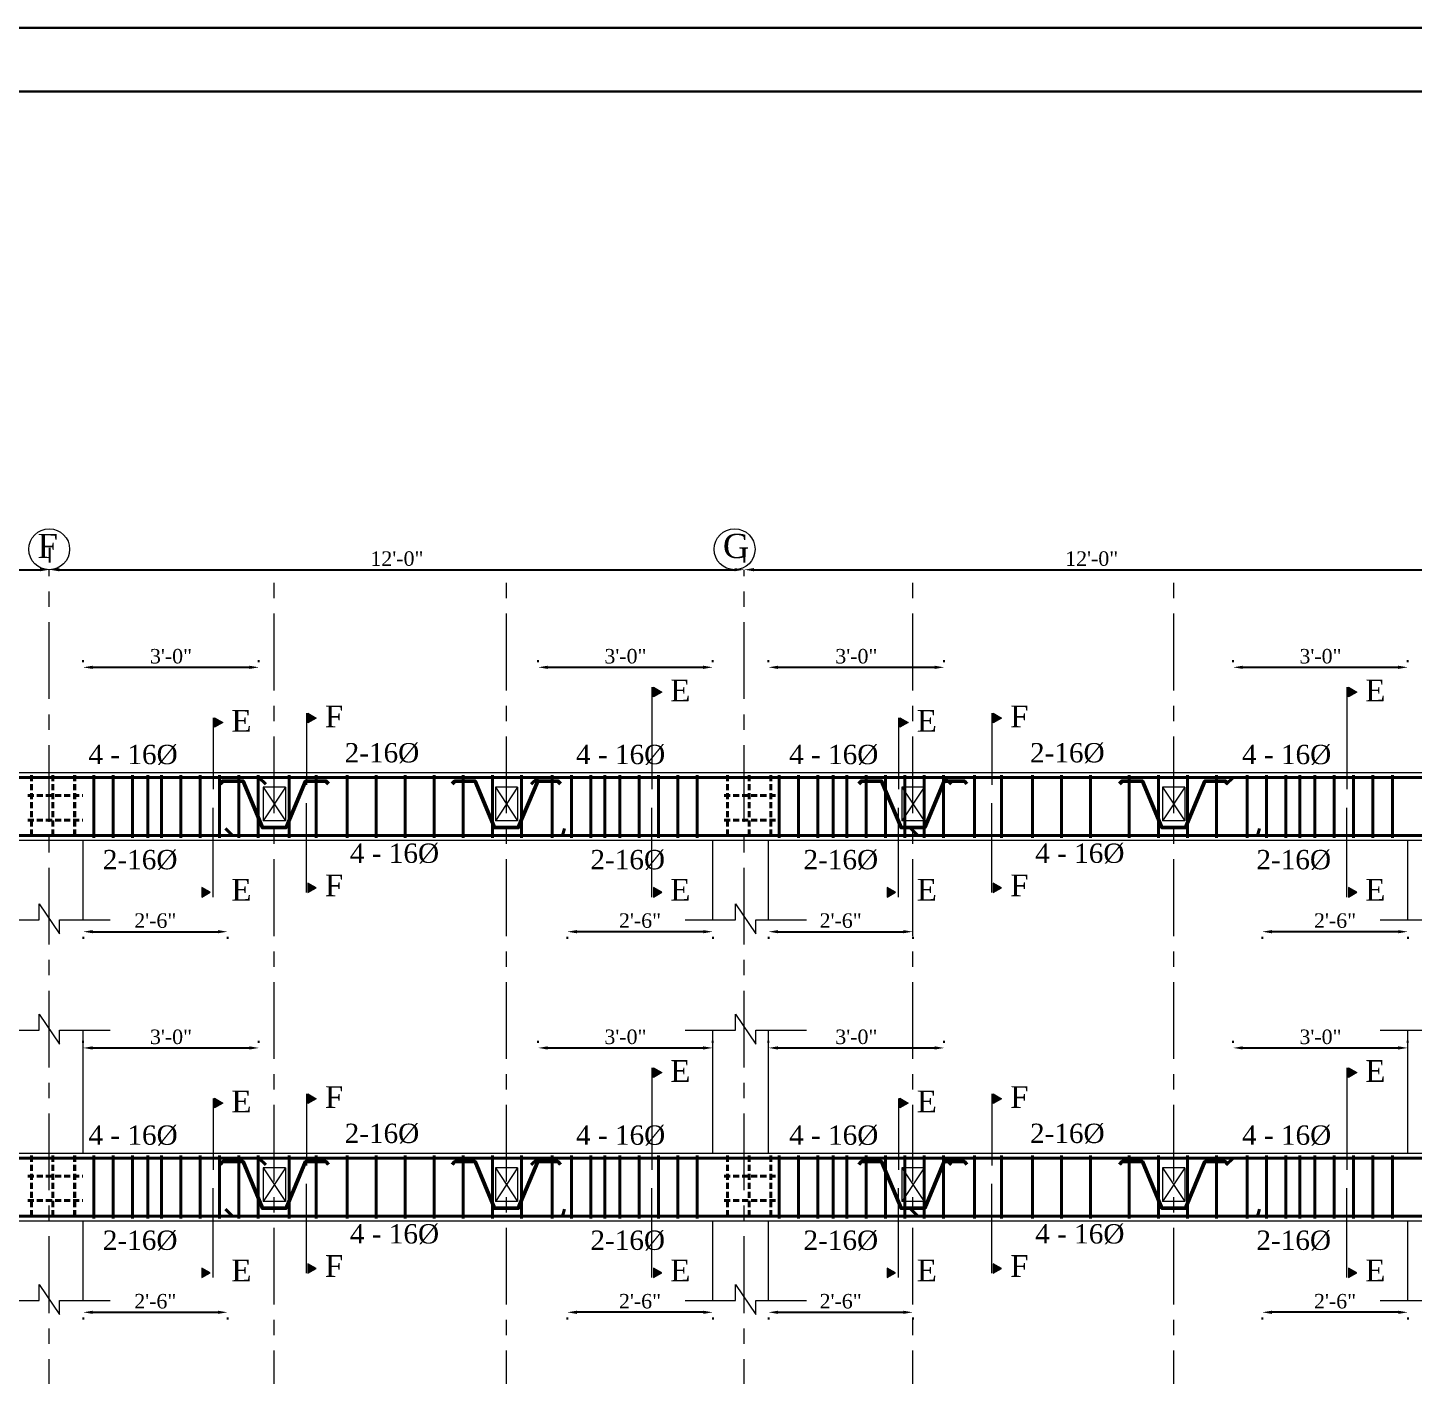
# Model space of a CAD drawing. Extents: x -2338379 to 930990, y -818978 to 106940.
# Drawn here: x 383119 to 383692, y -207224 to -206667 of the extents above; entities that cross this region are included whole.
import ezdxf

# ---------------------------------------------------------------- set-up
doc = ezdxf.new("R2010")
doc.units = 0
doc.header["$MEASUREMENT"] = 0
doc.header["$PDMODE"] = 34
for name, pattern in [('ACAD_ISO02W100', [15, 12, -3]), ('CENTER', [50.8, 31.75, -6.35, 6.35, -6.35]), ('DASHED', [0.75, 0.5, -0.25])]:
    doc.linetypes.add(name, pattern=pattern)
doc.layers.get('0').update_dxf_attribs({"linetype": 'CONTINUOUS', "lineweight": 30})
doc.layers.get('DEFPOINTS').update_dxf_attribs({"linetype": 'CONTINUOUS'})
for name, color, linetype, lineweight in [('BEAM', 1, 'DASHED', 18), ('Center', 11, 'CENTER', 15), ('Dimension', 35, 'CONTINUOUS', 9), ('HATCH', 3, 'CONTINUOUS', 15), ('rcc elevation', 253, 'CONTINUOUS', 18), ('rebar', 3, 'CONTINUOUS', 40), ('Structure', 2, 'CONTINUOUS', 50), ('TEXT', 7, 'CONTINUOUS', 30), ('WALL', 1, 'CONTINUOUS', 40)]:
    doc.layers.add(name, color=color, linetype=linetype, lineweight=lineweight)
doc.styles.get("Standard").update_dxf_attribs({"font": 'times.ttf', "height": 6})
doc.dimstyles.new('Standard$0', dxfattribs={"dimtxt": 6, "dimasz": 4, "dimexe": 3, "dimexo": 6, "dimgap": 3, "dimtad": 1, "dimdec": 1, "dimzin": 0, "dimdsep": 46, "dimlunit": 4, "dimtxsty": 'Standard', "dimcen": 0.09, "dimclrd": 6, "dimclre": 6, "dimclrt": 7, "dimadec": 0, "dimazin": 0, "dimtfac": 1, "dimtdec": 1, "dimtix": 1, "dimtofl": 0, "dimtmove": 1, "dimatfit": 3, "dimfxl": 1, "dimtolj": 1, "dimtzin": 0, "dimlwd": 18, "dimlwe": 18, "dimarcsym": 0})

# ---------------------------------------------------------------- blocks, each defined once
blk = doc.blocks.new('*D388')
at = {"layer": 'DEFPOINTS', "color": 0, "lineweight": 30, "transparency": 16777216}
for p in [(383127.63, -206884.81), (382839.5, -206890.81), (383127.63, -206890.81)]:
    blk.add_point(p, dxfattribs=at)
at = {"layer": 'TEXT', "color": 6, "lineweight": -2, "transparency": 16777216}
for p, q in [((382839.5, -206881.81), (382839.5, -206887.81)), ((382843.5, -206890.81), (383123.63, -206890.81))]:
    blk.add_line(p, q, dxfattribs=at)
at = {"layer": 'TEXT', "color": 6, "lineweight": 30, "transparency": 16777216}
for points in [[(382843.5, -206890.15), (382843.5, -206891.48), (382839.5, -206890.81)], [(383123.63, -206890.15), (383123.63, -206891.48), (383127.63, -206890.81)]]:
    blk.add_solid(points, dxfattribs=at)
at = {"layer": 'TEXT', "color": 7, "transparency": 16777216, "insert": (382983.56, -206886.26), "char_height": 6, "attachment_point": 5}
blk.add_mtext('\\A1;12\'-0"', dxfattribs=at)
blk = doc.blocks.new('*D389')
at = {"layer": 'DEFPOINTS', "color": 0, "lineweight": 30, "transparency": 16777216}
for p in [(383127.63, -206890.81), (383414.95, -206890.81), (383414.95, -206890.81)]:
    blk.add_point(p, dxfattribs=at)
at = {"layer": 'TEXT', "color": 6, "lineweight": -2, "transparency": 16777216}
for p, q in [((383127.63, -206881.81), (383127.63, -206887.81)), ((383414.95, -206881.81), (383414.95, -206887.81)), ((383131.63, -206890.81), (383410.95, -206890.81))]:
    blk.add_line(p, q, dxfattribs=at)
at = {"layer": 'TEXT', "color": 6, "lineweight": 30, "transparency": 16777216}
for points in [[(383131.63, -206890.15), (383131.63, -206891.48), (383127.63, -206890.81)], [(383410.95, -206890.15), (383410.95, -206891.48), (383414.95, -206890.81)]]:
    blk.add_solid(points, dxfattribs=at)
at = {"layer": 'TEXT', "color": 7, "transparency": 16777216, "insert": (383271.29, -206886.26), "char_height": 6, "attachment_point": 5}
blk.add_mtext('\\A1;12\'-0"', dxfattribs=at)
blk = doc.blocks.new('*D390')
at = {"layer": 'DEFPOINTS', "color": 0, "lineweight": 30, "transparency": 16777216}
for p in [(383414.95, -206890.81), (383702.36, -206890.81), (383702.36, -206890.81)]:
    blk.add_point(p, dxfattribs=at)
at = {"layer": 'TEXT', "color": 6, "lineweight": -2, "transparency": 16777216}
for p, q in [((383414.95, -206881.81), (383414.95, -206887.81)), ((383702.36, -206881.81), (383702.36, -206887.81)), ((383418.95, -206890.81), (383698.36, -206890.81))]:
    blk.add_line(p, q, dxfattribs=at)
at = {"layer": 'TEXT', "color": 6, "lineweight": 30, "transparency": 16777216}
for points in [[(383418.95, -206890.15), (383418.95, -206891.48), (383414.95, -206890.81)], [(383698.36, -206890.15), (383698.36, -206891.48), (383702.36, -206890.81)]]:
    blk.add_solid(points, dxfattribs=at)
at = {"layer": 'TEXT', "color": 7, "transparency": 16777216, "insert": (383558.66, -206886.26), "char_height": 6, "attachment_point": 5}
blk.add_mtext('\\A1;12\'-0"', dxfattribs=at)
blk = doc.blocks.new('*D583')
at = {"layer": 'DEFPOINTS', "color": 0, "lineweight": 30, "transparency": 16777216}
for p in [(383214.21, -207088.62), (383141.46, -207095.46), (383214.21, -207095.46)]:
    blk.add_point(p, dxfattribs=at)
at = {"layer": 'TEXT', "color": 6, "lineweight": -2, "transparency": 16777216}
for p, q in [((383141.46, -207086.46), (383141.46, -207085.62)), ((383214.21, -207086.46), (383214.21, -207085.62)), ((383145.46, -207088.62), (383210.21, -207088.62))]:
    blk.add_line(p, q, dxfattribs=at)
at = {"layer": 'TEXT', "color": 6, "lineweight": 30, "transparency": 16777216}
for points in [[(383145.46, -207087.96), (383145.46, -207089.29), (383141.46, -207088.62)], [(383210.21, -207087.96), (383210.21, -207089.29), (383214.21, -207088.62)]]:
    blk.add_solid(points, dxfattribs=at)
at = {"layer": 'TEXT', "color": 7, "transparency": 16777216, "insert": (383177.83, -207084.07), "char_height": 6, "attachment_point": 5}
blk.add_mtext('\\A1;3\'-0"', dxfattribs=at)
blk = doc.blocks.new('*D584')
at = {"layer": 'DEFPOINTS', "color": 0, "lineweight": 30, "transparency": 16777216}
for p in [(383141.46, -207191.13), (383201.21, -207191.13), (383201.21, -207197.97)]:
    blk.add_point(p, dxfattribs=at)
at = {"layer": 'TEXT', "color": 6, "lineweight": -2, "transparency": 16777216}
for p, q in [((383141.46, -207200.13), (383141.46, -207200.97)), ((383145.46, -207197.97), (383197.21, -207197.97)), ((383201.21, -207200.13), (383201.21, -207200.97))]:
    blk.add_line(p, q, dxfattribs=at)
at = {"layer": 'TEXT', "color": 6, "lineweight": 30, "transparency": 16777216}
for points in [[(383145.46, -207197.31), (383145.46, -207198.64), (383141.46, -207197.97)], [(383197.21, -207197.31), (383197.21, -207198.64), (383201.21, -207197.97)]]:
    blk.add_solid(points, dxfattribs=at)
at = {"layer": 'TEXT', "color": 7, "transparency": 16777216, "insert": (383171.33, -207193.42), "char_height": 6, "attachment_point": 5}
blk.add_mtext('\\A1;2\'-6"', dxfattribs=at)
blk = doc.blocks.new('*D585')
at = {"layer": 'DEFPOINTS', "color": 0, "lineweight": 30, "transparency": 16777216}
for p in [(383401.94, -207088.62), (383329.68, -207095.46), (383401.94, -207095.46)]:
    blk.add_point(p, dxfattribs=at)
at = {"layer": 'TEXT', "color": 6, "lineweight": -2, "transparency": 16777216}
for p, q in [((383329.68, -207086.46), (383329.68, -207085.62)), ((383401.94, -207086.46), (383401.94, -207085.62)), ((383333.68, -207088.62), (383397.94, -207088.62))]:
    blk.add_line(p, q, dxfattribs=at)
at = {"layer": 'TEXT', "color": 6, "lineweight": 30, "transparency": 16777216}
for points in [[(383333.68, -207087.96), (383333.68, -207089.29), (383329.68, -207088.62)], [(383397.94, -207087.96), (383397.94, -207089.29), (383401.94, -207088.62)]]:
    blk.add_solid(points, dxfattribs=at)
at = {"layer": 'TEXT', "color": 7, "transparency": 16777216, "insert": (383365.81, -207084.07), "char_height": 6, "attachment_point": 5}
blk.add_mtext('\\A1;3\'-0"', dxfattribs=at)
blk = doc.blocks.new('*D586')
at = {"layer": 'DEFPOINTS', "color": 0, "lineweight": 30, "transparency": 16777216}
for p in [(383341.71, -207191.13), (383401.97, -207191.13), (383341.71, -207197.97)]:
    blk.add_point(p, dxfattribs=at)
at = {"layer": 'TEXT', "color": 6, "lineweight": -2, "transparency": 16777216}
for p, q in [((383341.71, -207200.13), (383341.71, -207200.97)), ((383397.97, -207197.97), (383345.71, -207197.97)), ((383401.97, -207200.13), (383401.97, -207200.97))]:
    blk.add_line(p, q, dxfattribs=at)
at = {"layer": 'TEXT', "color": 6, "lineweight": 30, "transparency": 16777216}
for points in [[(383345.71, -207197.31), (383345.71, -207198.64), (383341.71, -207197.97)], [(383397.97, -207197.31), (383397.97, -207198.64), (383401.97, -207197.97)]]:
    blk.add_solid(points, dxfattribs=at)
at = {"layer": 'TEXT', "color": 7, "transparency": 16777216, "insert": (383371.84, -207193.42), "char_height": 6, "attachment_point": 5}
blk.add_mtext('\\A1;2\'-6"', dxfattribs=at)
blk = doc.blocks.new('*D587')
at = {"layer": 'DEFPOINTS', "color": 0, "lineweight": 30, "transparency": 16777216}
for p in [(383497.69, -207088.62), (383424.95, -207095.46), (383497.69, -207095.46)]:
    blk.add_point(p, dxfattribs=at)
at = {"layer": 'TEXT', "color": 6, "lineweight": -2, "transparency": 16777216}
for p, q in [((383424.95, -207086.46), (383424.95, -207085.62)), ((383497.69, -207086.46), (383497.69, -207085.62)), ((383428.95, -207088.62), (383493.69, -207088.62))]:
    blk.add_line(p, q, dxfattribs=at)
at = {"layer": 'TEXT', "color": 6, "lineweight": 30, "transparency": 16777216}
for points in [[(383428.95, -207087.96), (383428.95, -207089.29), (383424.95, -207088.62)], [(383493.69, -207087.96), (383493.69, -207089.29), (383497.69, -207088.62)]]:
    blk.add_solid(points, dxfattribs=at)
at = {"layer": 'TEXT', "color": 7, "transparency": 16777216, "insert": (383461.32, -207084.07), "char_height": 6, "attachment_point": 5}
blk.add_mtext('\\A1;3\'-0"', dxfattribs=at)
blk = doc.blocks.new('*D588')
at = {"layer": 'DEFPOINTS', "color": 0, "lineweight": 30, "transparency": 16777216}
for p in [(383424.95, -207191.13), (383484.69, -207191.13), (383484.69, -207197.97)]:
    blk.add_point(p, dxfattribs=at)
at = {"layer": 'TEXT', "color": 6, "lineweight": -2, "transparency": 16777216}
for p, q in [((383424.95, -207200.13), (383424.95, -207200.97)), ((383428.95, -207197.97), (383480.69, -207197.97)), ((383484.69, -207200.13), (383484.69, -207200.97))]:
    blk.add_line(p, q, dxfattribs=at)
at = {"layer": 'TEXT', "color": 6, "lineweight": 30, "transparency": 16777216}
for points in [[(383428.95, -207197.31), (383428.95, -207198.64), (383424.95, -207197.97)], [(383480.69, -207197.31), (383480.69, -207198.64), (383484.69, -207197.97)]]:
    blk.add_solid(points, dxfattribs=at)
at = {"layer": 'TEXT', "color": 7, "transparency": 16777216, "insert": (383454.82, -207193.42), "char_height": 6, "attachment_point": 5}
blk.add_mtext('\\A1;2\'-6"', dxfattribs=at)
blk = doc.blocks.new('*D589')
at = {"layer": 'DEFPOINTS', "color": 0, "lineweight": 30, "transparency": 16777216}
for p in [(383689.43, -207088.62), (383617.17, -207095.46), (383689.43, -207095.46)]:
    blk.add_point(p, dxfattribs=at)
at = {"layer": 'TEXT', "color": 6, "lineweight": -2, "transparency": 16777216}
for p, q in [((383617.17, -207086.46), (383617.17, -207085.62)), ((383689.43, -207086.46), (383689.43, -207085.62)), ((383621.17, -207088.62), (383685.43, -207088.62))]:
    blk.add_line(p, q, dxfattribs=at)
at = {"layer": 'TEXT', "color": 6, "lineweight": 30, "transparency": 16777216}
for points in [[(383621.17, -207087.96), (383621.17, -207089.29), (383617.17, -207088.62)], [(383685.43, -207087.96), (383685.43, -207089.29), (383689.43, -207088.62)]]:
    blk.add_solid(points, dxfattribs=at)
at = {"layer": 'TEXT', "color": 7, "transparency": 16777216, "insert": (383653.3, -207084.07), "char_height": 6, "attachment_point": 5}
blk.add_mtext('\\A1;3\'-0"', dxfattribs=at)
blk = doc.blocks.new('*D590')
at = {"layer": 'DEFPOINTS', "color": 0, "lineweight": 30, "transparency": 16777216}
for p in [(383629.2, -207191.13), (383689.46, -207191.13), (383629.2, -207197.97)]:
    blk.add_point(p, dxfattribs=at)
at = {"layer": 'TEXT', "color": 6, "lineweight": -2, "transparency": 16777216}
for p, q in [((383629.2, -207200.13), (383629.2, -207200.97)), ((383685.46, -207197.97), (383633.2, -207197.97)), ((383689.46, -207200.13), (383689.46, -207200.97))]:
    blk.add_line(p, q, dxfattribs=at)
at = {"layer": 'TEXT', "color": 6, "lineweight": 30, "transparency": 16777216}
for points in [[(383633.2, -207197.31), (383633.2, -207198.64), (383629.2, -207197.97)], [(383685.46, -207197.31), (383685.46, -207198.64), (383689.46, -207197.97)]]:
    blk.add_solid(points, dxfattribs=at)
at = {"layer": 'TEXT', "color": 7, "transparency": 16777216, "insert": (383659.33, -207193.42), "char_height": 6, "attachment_point": 5}
blk.add_mtext('\\A1;2\'-6"', dxfattribs=at)
blk = doc.blocks.new('*D620')
at = {"layer": 'DEFPOINTS', "color": 0, "lineweight": 30, "transparency": 16777216}
for p in [(383214.21, -206931.19), (383141.46, -206938.03), (383214.21, -206938.03)]:
    blk.add_point(p, dxfattribs=at)
at = {"layer": 'TEXT', "color": 6, "lineweight": -2, "transparency": 16777216}
for p, q in [((383141.46, -206929.03), (383141.46, -206928.19)), ((383145.46, -206931.19), (383210.21, -206931.19)), ((383214.21, -206929.03), (383214.21, -206928.19))]:
    blk.add_line(p, q, dxfattribs=at)
at = {"layer": 'TEXT', "color": 6, "lineweight": 30, "transparency": 16777216}
for points in [[(383145.46, -206930.52), (383145.46, -206931.86), (383141.46, -206931.19)], [(383210.21, -206930.52), (383210.21, -206931.86), (383214.21, -206931.19)]]:
    blk.add_solid(points, dxfattribs=at)
at = {"layer": 'TEXT', "color": 7, "transparency": 16777216, "insert": (383177.83, -206926.64), "char_height": 6, "attachment_point": 5}
blk.add_mtext('\\A1;3\'-0"', dxfattribs=at)
blk = doc.blocks.new('*D621')
at = {"layer": 'DEFPOINTS', "color": 0, "lineweight": 30, "transparency": 16777216}
for p in [(383141.46, -207033.7), (383201.21, -207033.7), (383201.21, -207040.54)]:
    blk.add_point(p, dxfattribs=at)
at = {"layer": 'TEXT', "color": 6, "lineweight": -2, "transparency": 16777216}
for p, q in [((383141.46, -207042.7), (383141.46, -207043.54)), ((383145.46, -207040.54), (383197.21, -207040.54)), ((383201.21, -207042.7), (383201.21, -207043.54))]:
    blk.add_line(p, q, dxfattribs=at)
at = {"layer": 'TEXT', "color": 6, "lineweight": 30, "transparency": 16777216}
for points in [[(383145.46, -207039.87), (383145.46, -207041.21), (383141.46, -207040.54)], [(383197.21, -207039.87), (383197.21, -207041.21), (383201.21, -207040.54)]]:
    blk.add_solid(points, dxfattribs=at)
at = {"layer": 'TEXT', "color": 7, "transparency": 16777216, "insert": (383171.33, -207035.99), "char_height": 6, "attachment_point": 5}
blk.add_mtext('\\A1;2\'-6"', dxfattribs=at)
blk = doc.blocks.new('*D622')
at = {"layer": 'DEFPOINTS', "color": 0, "lineweight": 30, "transparency": 16777216}
for p in [(383401.94, -206931.19), (383329.68, -206938.03), (383401.94, -206938.03)]:
    blk.add_point(p, dxfattribs=at)
at = {"layer": 'TEXT', "color": 6, "lineweight": -2, "transparency": 16777216}
for p, q in [((383329.68, -206929.03), (383329.68, -206928.19)), ((383333.68, -206931.19), (383397.94, -206931.19)), ((383401.94, -206929.03), (383401.94, -206928.19))]:
    blk.add_line(p, q, dxfattribs=at)
at = {"layer": 'TEXT', "color": 6, "lineweight": 30, "transparency": 16777216}
for points in [[(383333.68, -206930.52), (383333.68, -206931.86), (383329.68, -206931.19)], [(383397.94, -206930.52), (383397.94, -206931.86), (383401.94, -206931.19)]]:
    blk.add_solid(points, dxfattribs=at)
at = {"layer": 'TEXT', "color": 7, "transparency": 16777216, "insert": (383365.81, -206926.64), "char_height": 6, "attachment_point": 5}
blk.add_mtext('\\A1;3\'-0"', dxfattribs=at)
blk = doc.blocks.new('*D623')
at = {"layer": 'DEFPOINTS', "color": 0, "lineweight": 30, "transparency": 16777216}
for p in [(383341.71, -207033.7), (383401.97, -207033.7), (383341.71, -207040.54)]:
    blk.add_point(p, dxfattribs=at)
at = {"layer": 'TEXT', "color": 6, "lineweight": -2, "transparency": 16777216}
for p, q in [((383341.71, -207042.7), (383341.71, -207043.54)), ((383397.97, -207040.54), (383345.71, -207040.54)), ((383401.97, -207042.7), (383401.97, -207043.54))]:
    blk.add_line(p, q, dxfattribs=at)
at = {"layer": 'TEXT', "color": 6, "lineweight": 30, "transparency": 16777216}
for points in [[(383345.71, -207039.87), (383345.71, -207041.21), (383341.71, -207040.54)], [(383397.97, -207039.87), (383397.97, -207041.21), (383401.97, -207040.54)]]:
    blk.add_solid(points, dxfattribs=at)
at = {"layer": 'TEXT', "color": 7, "transparency": 16777216, "insert": (383371.84, -207035.99), "char_height": 6, "attachment_point": 5}
blk.add_mtext('\\A1;2\'-6"', dxfattribs=at)
blk = doc.blocks.new('*D624')
at = {"layer": 'DEFPOINTS', "color": 0, "lineweight": 30, "transparency": 16777216}
for p in [(383497.69, -206931.19), (383424.95, -206938.03), (383497.69, -206938.03)]:
    blk.add_point(p, dxfattribs=at)
at = {"layer": 'TEXT', "color": 6, "lineweight": -2, "transparency": 16777216}
for p, q in [((383424.95, -206929.03), (383424.95, -206928.19)), ((383428.95, -206931.19), (383493.69, -206931.19)), ((383497.69, -206929.03), (383497.69, -206928.19))]:
    blk.add_line(p, q, dxfattribs=at)
at = {"layer": 'TEXT', "color": 6, "lineweight": 30, "transparency": 16777216}
for points in [[(383428.95, -206930.52), (383428.95, -206931.86), (383424.95, -206931.19)], [(383493.69, -206930.52), (383493.69, -206931.86), (383497.69, -206931.19)]]:
    blk.add_solid(points, dxfattribs=at)
at = {"layer": 'TEXT', "color": 7, "transparency": 16777216, "insert": (383461.32, -206926.64), "char_height": 6, "attachment_point": 5}
blk.add_mtext('\\A1;3\'-0"', dxfattribs=at)
blk = doc.blocks.new('*D625')
at = {"layer": 'DEFPOINTS', "color": 0, "lineweight": 30, "transparency": 16777216}
for p in [(383424.95, -207033.7), (383484.69, -207033.7), (383484.69, -207040.54)]:
    blk.add_point(p, dxfattribs=at)
at = {"layer": 'TEXT', "color": 6, "lineweight": -2, "transparency": 16777216}
for p, q in [((383424.95, -207042.7), (383424.95, -207043.54)), ((383428.95, -207040.54), (383480.69, -207040.54)), ((383484.69, -207042.7), (383484.69, -207043.54))]:
    blk.add_line(p, q, dxfattribs=at)
at = {"layer": 'TEXT', "color": 6, "lineweight": 30, "transparency": 16777216}
for points in [[(383428.95, -207039.87), (383428.95, -207041.21), (383424.95, -207040.54)], [(383480.69, -207039.87), (383480.69, -207041.21), (383484.69, -207040.54)]]:
    blk.add_solid(points, dxfattribs=at)
at = {"layer": 'TEXT', "color": 7, "transparency": 16777216, "insert": (383454.82, -207035.99), "char_height": 6, "attachment_point": 5}
blk.add_mtext('\\A1;2\'-6"', dxfattribs=at)
blk = doc.blocks.new('*D626')
at = {"layer": 'DEFPOINTS', "color": 0, "lineweight": 30, "transparency": 16777216}
for p in [(383689.43, -206931.19), (383617.17, -206938.03), (383689.43, -206938.03)]:
    blk.add_point(p, dxfattribs=at)
at = {"layer": 'TEXT', "color": 6, "lineweight": -2, "transparency": 16777216}
for p, q in [((383617.17, -206929.03), (383617.17, -206928.19)), ((383621.17, -206931.19), (383685.43, -206931.19)), ((383689.43, -206929.03), (383689.43, -206928.19))]:
    blk.add_line(p, q, dxfattribs=at)
at = {"layer": 'TEXT', "color": 6, "lineweight": 30, "transparency": 16777216}
for points in [[(383621.17, -206930.52), (383621.17, -206931.86), (383617.17, -206931.19)], [(383685.43, -206930.52), (383685.43, -206931.86), (383689.43, -206931.19)]]:
    blk.add_solid(points, dxfattribs=at)
at = {"layer": 'TEXT', "color": 7, "transparency": 16777216, "insert": (383653.3, -206926.64), "char_height": 6, "attachment_point": 5}
blk.add_mtext('\\A1;3\'-0"', dxfattribs=at)
blk = doc.blocks.new('*D627')
at = {"layer": 'DEFPOINTS', "color": 0, "lineweight": 30, "transparency": 16777216}
for p in [(383629.2, -207033.7), (383689.46, -207033.7), (383629.2, -207040.54)]:
    blk.add_point(p, dxfattribs=at)
at = {"layer": 'TEXT', "color": 6, "lineweight": -2, "transparency": 16777216}
for p, q in [((383629.2, -207042.7), (383629.2, -207043.54)), ((383685.46, -207040.54), (383633.2, -207040.54)), ((383689.46, -207042.7), (383689.46, -207043.54))]:
    blk.add_line(p, q, dxfattribs=at)
at = {"layer": 'TEXT', "color": 6, "lineweight": 30, "transparency": 16777216}
for points in [[(383633.2, -207039.87), (383633.2, -207041.21), (383629.2, -207040.54)], [(383685.46, -207039.87), (383685.46, -207041.21), (383689.46, -207040.54)]]:
    blk.add_solid(points, dxfattribs=at)
at = {"layer": 'TEXT', "color": 7, "transparency": 16777216, "insert": (383659.33, -207035.99), "char_height": 6, "attachment_point": 5}
blk.add_mtext('\\A1;2\'-6"', dxfattribs=at)

msp = doc.modelspace()

# ---------------------------------------------------------------- hatches: boundary and pattern name
at = {"layer": 'HATCH', "ltscale": 0.5}
for points in [[(383377.38, -206943.4), (383377.38, -206939.45), (383380.79, -206941.42)], [(383664.86, -206943.4), (383664.86, -206939.45), (383668.28, -206941.42)], [(383195.84, -206955.98), (383195.84, -206952.03), (383199.26, -206954)], [(383234.49, -206954.16), (383234.49, -206950.21), (383237.9, -206952.18)], [(383479.32, -206955.98), (383479.32, -206952.03), (383482.74, -206954)], [(383517.97, -206954.16), (383517.97, -206950.21), (383521.39, -206952.18)], [(383190.64, -207022.26), (383190.64, -207026.21), (383194.06, -207024.24)], [(383234.49, -207020.44), (383234.49, -207024.39), (383237.9, -207022.41)], [(383377.38, -207022.26), (383377.38, -207026.21), (383380.79, -207024.24)], [(383474.12, -207022.26), (383474.12, -207026.21), (383477.54, -207024.24)], [(383517.97, -207020.44), (383517.97, -207024.39), (383521.39, -207022.41)], [(383664.86, -207022.26), (383664.86, -207026.21), (383668.28, -207024.24)], [(383377.38, -207100.83), (383377.38, -207096.88), (383380.79, -207098.85)], [(383664.86, -207100.83), (383664.86, -207096.88), (383668.28, -207098.85)], [(383234.49, -207111.59), (383234.49, -207107.64), (383237.9, -207109.61)], [(383517.97, -207111.59), (383517.97, -207107.64), (383521.39, -207109.61)], [(383195.84, -207113.41), (383195.84, -207109.46), (383199.26, -207111.44)], [(383479.32, -207113.41), (383479.32, -207109.46), (383482.74, -207111.44)], [(383234.49, -207177.87), (383234.49, -207181.82), (383237.9, -207179.85)], [(383517.97, -207177.87), (383517.97, -207181.82), (383521.39, -207179.85)], [(383190.64, -207179.7), (383190.64, -207183.64), (383194.06, -207181.67)], [(383377.38, -207179.7), (383377.38, -207183.64), (383380.79, -207181.67)], [(383474.12, -207179.7), (383474.12, -207183.64), (383477.54, -207181.67)], [(383664.86, -207179.7), (383664.86, -207183.64), (383668.28, -207181.67)]]:
    msp.add_hatch(color=256, dxfattribs=at).paths.add_polyline_path(points)

# ---------------------------------------------------------------- linework, layer by layer
at = {"color": 3}
for points in [[(381440.54, -206666.63), (384925.34, -206666.63), (384925.34, -209148.23), (381440.54, -209148.23)], [(381519.74, -206693.03), (384898.94, -206693.03), (384898.94, -209121.83), (381519.74, -209121.83)]]:
    msp.add_lwpolyline(points, close=True, dxfattribs=at)
at = {"layer": 'BEAM', "linetype": 'ACAD_ISO02W100', "ltscale": 5}
for p, q in [((383216.02, -206980.74), (383216.02, -206994.74)), ((383225.22, -206980.74), (383225.22, -206994.74)), ((383312.02, -206980.74), (383312.02, -206994.74)), ((383321.22, -206980.74), (383321.22, -206994.74)), ((383480.13, -206980.74), (383480.13, -206994.74)), ((383489.34, -206980.74), (383489.34, -206994.74)), ((383588.02, -206980.74), (383588.02, -206994.74)), ((383597.22, -206980.74), (383597.22, -206994.74)), ((383216.02, -207138.17), (383216.02, -207152.17)), ((383225.22, -207138.17), (383225.22, -207152.17)), ((383312.02, -207138.17), (383312.02, -207152.17)), ((383321.22, -207138.17), (383321.22, -207152.17)), ((383480.13, -207138.17), (383480.13, -207152.17)), ((383489.34, -207138.17), (383489.34, -207152.17)), ((383588.02, -207138.17), (383588.02, -207152.17)), ((383597.22, -207138.17), (383597.22, -207152.17))]:
    msp.add_line(p, q, dxfattribs=at)
at = {"layer": 'Center'}
for p, q in [((383127.46, -207909.49), (383127.46, -206890.81)), ((383220.57, -207905.93), (383220.57, -206890.81)), ((383316.57, -207905.93), (383316.57, -206890.81)), ((383414.95, -207909.49), (383414.95, -206890.81)), ((383484.68, -207905.93), (383484.68, -206890.81)), ((383592.57, -207905.93), (383592.57, -206890.81))]:
    msp.add_line(p, q, dxfattribs=at)
at = {"layer": 'Dimension', "ltscale": 0.5}
for p, q in [((383376.75, -206939.42), (383376.75, -206981.59)), ((383664.23, -206939.42), (383664.23, -206981.59)), ((383195.21, -206952.04), (383195.21, -206981.59)), ((383233.86, -206950.22), (383233.86, -206979.77)), ((383478.69, -206952.04), (383478.69, -206981.59)), ((383517.34, -206950.22), (383517.34, -206979.77)), ((383233.86, -207024.38), (383233.86, -206987.43)), ((383517.34, -207024.38), (383517.34, -206987.43)), ((383195.21, -207026.2), (383195.21, -206989.25)), ((383376.75, -207026.2), (383376.75, -206989.25)), ((383478.69, -207026.2), (383478.69, -206989.25)), ((383664.23, -207026.2), (383664.23, -206989.25)), ((383376.75, -207096.85), (383376.75, -207139.02)), ((383664.23, -207096.85), (383664.23, -207139.02)), ((383233.86, -207107.65), (383233.86, -207137.2)), ((383517.34, -207107.65), (383517.34, -207137.2)), ((383195.21, -207109.47), (383195.21, -207139.02)), ((383478.69, -207109.47), (383478.69, -207139.02)), ((383195.21, -207183.63), (383195.21, -207146.68)), ((383233.86, -207181.81), (383233.86, -207144.86)), ((383376.75, -207183.63), (383376.75, -207146.68)), ((383478.69, -207183.63), (383478.69, -207146.68)), ((383517.34, -207181.81), (383517.34, -207144.86)), ((383664.23, -207183.63), (383664.23, -207146.68))]:
    msp.add_line(p, q, dxfattribs=at)
at = {"layer": 'Dimension', "linetype": 'ACAD_ISO02W100', "ltscale": 125}
for p, q in [((383225.22, -206980.74), (383216.02, -206980.74)), ((383216.02, -206980.74), (383225.22, -206994.74)), ((383225.22, -206980.74), (383216.02, -206994.74)), ((383321.22, -206980.74), (383312.02, -206980.74)), ((383312.02, -206980.74), (383321.22, -206994.74)), ((383321.22, -206980.74), (383312.02, -206994.74)), ((383489.34, -206980.74), (383480.13, -206980.74)), ((383480.13, -206980.74), (383489.34, -206994.74)), ((383489.34, -206980.74), (383480.13, -206994.74)), ((383597.22, -206980.74), (383588.02, -206980.74)), ((383588.02, -206980.74), (383597.22, -206994.74)), ((383597.22, -206980.74), (383588.02, -206994.74)), ((383225.22, -206994.74), (383216.02, -206994.74)), ((383321.22, -206994.74), (383312.02, -206994.74)), ((383489.34, -206994.74), (383480.13, -206994.74)), ((383597.22, -206994.74), (383588.02, -206994.74)), ((383225.22, -207138.17), (383216.02, -207138.17)), ((383216.02, -207138.17), (383225.22, -207152.17)), ((383225.22, -207138.17), (383216.02, -207152.17)), ((383321.22, -207138.17), (383312.02, -207138.17)), ((383312.02, -207138.17), (383321.22, -207152.17)), ((383321.22, -207138.17), (383312.02, -207152.17)), ((383489.34, -207138.17), (383480.13, -207138.17)), ((383480.13, -207138.17), (383489.34, -207152.17)), ((383489.34, -207138.17), (383480.13, -207152.17)), ((383597.22, -207138.17), (383588.02, -207138.17)), ((383588.02, -207138.17), (383597.22, -207152.17)), ((383597.22, -207138.17), (383588.02, -207152.17)), ((383225.22, -207152.17), (383216.02, -207152.17)), ((383321.22, -207152.17), (383312.02, -207152.17)), ((383489.34, -207152.17), (383480.13, -207152.17)), ((383597.22, -207152.17), (383588.02, -207152.17))]:
    msp.add_line(p, q, dxfattribs=at)
at = {"layer": 'Dimension', "ltscale": 0.5}
for points in [[(383380.79, -206941.42), (383377.38, -206943.4), (383377.38, -206939.45)], [(383668.28, -206941.42), (383664.86, -206943.4), (383664.86, -206939.45)], [(383199.26, -206954), (383195.84, -206955.98), (383195.84, -206952.03)], [(383237.9, -206952.18), (383234.49, -206954.16), (383234.49, -206950.21)], [(383482.74, -206954), (383479.32, -206955.98), (383479.32, -206952.03)], [(383521.39, -206952.18), (383517.97, -206954.16), (383517.97, -206950.21)], [(383194.06, -207024.24), (383190.64, -207022.26), (383190.64, -207026.21)], [(383237.9, -207022.41), (383234.49, -207020.44), (383234.49, -207024.39)], [(383380.79, -207024.24), (383377.38, -207022.26), (383377.38, -207026.21)], [(383477.54, -207024.24), (383474.12, -207022.26), (383474.12, -207026.21)], [(383521.39, -207022.41), (383517.97, -207020.44), (383517.97, -207024.39)], [(383668.28, -207024.24), (383664.86, -207022.26), (383664.86, -207026.21)], [(383380.79, -207098.85), (383377.38, -207100.83), (383377.38, -207096.88)], [(383668.28, -207098.85), (383664.86, -207100.83), (383664.86, -207096.88)], [(383237.9, -207109.61), (383234.49, -207111.59), (383234.49, -207107.64)], [(383521.39, -207109.61), (383517.97, -207111.59), (383517.97, -207107.64)], [(383199.26, -207111.44), (383195.84, -207113.41), (383195.84, -207109.46)], [(383482.74, -207111.44), (383479.32, -207113.41), (383479.32, -207109.46)], [(383237.9, -207179.85), (383234.49, -207177.87), (383234.49, -207181.82)], [(383521.39, -207179.85), (383517.97, -207177.87), (383517.97, -207181.82)], [(383194.06, -207181.67), (383190.64, -207179.7), (383190.64, -207183.64)], [(383380.79, -207181.67), (383377.38, -207179.7), (383377.38, -207183.64)], [(383477.54, -207181.67), (383474.12, -207179.7), (383474.12, -207183.64)], [(383668.28, -207181.67), (383664.86, -207179.7), (383664.86, -207183.64)]]:
    msp.add_lwpolyline(points, close=True, dxfattribs=at)
at = {"layer": 'Dimension'}
for points in [[(383102.57, -207035.61), (383123.36, -207035.61), (383123.36, -207029.06), (383131.74, -207041.44), (383131.74, -207035.61), (383152.71, -207035.61)], [(383390.54, -207035.61), (383411.32, -207035.61), (383411.32, -207029.06), (383419.71, -207041.44), (383419.71, -207035.61), (383440.68, -207035.61)], [(383678.02, -207035.61), (383698.81, -207035.61), (383698.81, -207029.06), (383707.2, -207041.44), (383707.2, -207035.61), (383728.17, -207035.61)], [(383102.57, -207081.25), (383123.36, -207081.25), (383123.36, -207074.69), (383131.74, -207087.08), (383131.74, -207081.25), (383152.71, -207081.25)], [(383390.54, -207081.25), (383411.32, -207081.25), (383411.32, -207074.69), (383419.71, -207087.08), (383419.71, -207081.25), (383440.68, -207081.25)], [(383678.02, -207081.25), (383698.81, -207081.25), (383698.81, -207074.69), (383707.2, -207087.08), (383707.2, -207081.25), (383728.17, -207081.25)], [(383102.57, -207193.05), (383123.36, -207193.05), (383123.36, -207186.49), (383131.74, -207198.87), (383131.74, -207193.05), (383152.71, -207193.05)], [(383390.54, -207193.05), (383411.32, -207193.05), (383411.32, -207186.49), (383419.71, -207198.87), (383419.71, -207193.05), (383440.68, -207193.05)], [(383678.02, -207193.05), (383698.81, -207193.05), (383698.81, -207186.49), (383707.2, -207198.87), (383707.2, -207193.05), (383728.17, -207193.05)]]:
    msp.add_lwpolyline(points, dxfattribs=at)
for centre in [(383127.46, -206882.36), (383410.95, -206882.36)]:
    msp.add_circle(centre, 8.45, dxfattribs=at)
at = {"layer": 'rcc elevation', "ltscale": 20}
for p, q in [((382275.53, -206974.74), (384264.26, -206974.74)), ((383141.46, -206974.74), (383401.94, -206974.74)), ((383424.95, -206974.74), (383689.43, -206974.74)), ((382275.53, -207002.74), (384264.26, -207002.74)), ((383141.46, -207002.74), (383401.94, -207002.74)), ((383141.46, -207035.61), (383141.46, -207002.74)), ((383141.46, -207035.61), (383141.46, -207002.74)), ((383401.94, -207035.61), (383401.94, -207002.74)), ((383424.95, -207002.74), (383689.43, -207002.74)), ((383424.95, -207035.61), (383424.95, -207002.74)), ((383424.95, -207035.61), (383424.95, -207002.74)), ((383689.43, -207035.61), (383689.43, -207002.74)), ((383141.46, -207132.17), (383141.46, -207081.25)), ((383141.46, -207132.17), (383141.46, -207081.25)), ((383401.94, -207132.17), (383401.94, -207081.25)), ((383424.95, -207132.17), (383424.95, -207081.25)), ((383424.95, -207132.17), (383424.95, -207081.25)), ((383689.43, -207132.17), (383689.43, -207081.25)), ((382275.53, -207132.17), (384264.26, -207132.17)), ((383141.46, -207132.17), (383401.94, -207132.17)), ((383424.95, -207132.17), (383689.43, -207132.17)), ((382275.53, -207160.17), (384264.26, -207160.17)), ((383141.46, -207160.17), (383401.94, -207160.17)), ((383141.46, -207193.05), (383141.46, -207160.17)), ((383141.46, -207193.05), (383141.46, -207160.17)), ((383401.94, -207193.05), (383401.94, -207160.17)), ((383424.95, -207160.17), (383689.43, -207160.17)), ((383424.95, -207193.05), (383424.95, -207160.17)), ((383424.95, -207193.05), (383424.95, -207160.17)), ((383689.43, -207193.05), (383689.43, -207160.17))]:
    msp.add_line(p, q, dxfattribs=at)
at = {"layer": 'rebar', "ltscale": 20}
for p, q in [((381678.24, -206976.74), (384282.91, -206976.74)), ((383214.21, -206976.74), (383217.06, -206979.59)), ((383329.68, -206976.74), (383326.83, -206979.59)), ((383497.69, -206976.74), (383500.54, -206979.59)), ((383617.17, -206976.74), (383614.32, -206979.59)), ((383200.36, -206997.89), (383203.21, -207000.74)), ((383340.56, -206997.89), (383339.71, -207000.74)), ((383483.84, -206997.89), (383486.69, -207000.74)), ((383628.05, -206997.89), (383627.2, -207000.74)), ((381675.61, -207000.74), (384285.54, -207000.74)), ((381678.24, -207134.17), (384282.91, -207134.17)), ((383214.21, -207134.17), (383217.06, -207137.02)), ((383329.68, -207134.17), (383326.83, -207137.02)), ((383497.69, -207134.17), (383500.54, -207137.02)), ((383617.17, -207134.17), (383614.32, -207137.02)), ((381675.61, -207158.17), (384285.54, -207158.17)), ((383200.36, -207155.32), (383203.21, -207158.17)), ((383340.56, -207155.32), (383339.71, -207158.17)), ((383483.84, -207155.32), (383486.69, -207158.17)), ((383628.05, -207155.32), (383627.2, -207158.17))]:
    msp.add_line(p, q, dxfattribs=at)
at = {"layer": 'rebar', "linetype": 'DASHED', "ltscale": 5}
for p, q in [((383120.11, -206975.74), (383120.11, -207001.74)), ((383128.98, -206975.74), (383128.98, -207001.74)), ((383137.93, -206975.74), (383137.93, -207001.74)), ((383138.02, -206975.74), (383138.02, -207001.74)), ((383408.07, -206975.74), (383408.07, -207001.74)), ((383416.94, -206975.74), (383416.94, -207001.74)), ((383425.89, -206975.74), (383425.89, -207001.74)), ((383425.98, -206975.74), (383425.98, -207001.74)), ((383118.62, -206984.19), (383141.3, -206984.19)), ((383406.59, -206984.19), (383429.27, -206984.19)), ((383118.62, -206994.36), (383141.3, -206994.36)), ((383406.59, -206994.36), (383429.27, -206994.36)), ((383120.11, -207133.17), (383120.11, -207159.17)), ((383128.98, -207133.17), (383128.98, -207159.17)), ((383137.93, -207133.17), (383137.93, -207159.17)), ((383138.02, -207133.17), (383138.02, -207159.17)), ((383408.07, -207133.17), (383408.07, -207159.17)), ((383416.94, -207133.17), (383416.94, -207159.17)), ((383425.89, -207133.17), (383425.89, -207159.17)), ((383425.98, -207133.17), (383425.98, -207159.17)), ((383118.62, -207141.62), (383141.3, -207141.62)), ((383406.59, -207141.62), (383429.27, -207141.62)), ((383118.62, -207151.79), (383141.3, -207151.79)), ((383406.59, -207151.79), (383429.27, -207151.79))]:
    msp.add_line(p, q, dxfattribs=at)
at = {"layer": 'rebar', "ltscale": 5}
for p, q in [((383145.87, -206975.74), (383145.87, -207001.74)), ((383153.87, -206975.74), (383153.87, -207001.74)), ((383161.87, -206975.74), (383161.87, -207001.74)), ((383168.2, -206975.74), (383168.2, -207001.74)), ((383173.87, -206975.74), (383173.87, -207001.74)), ((383181.87, -206975.74), (383181.87, -207001.74)), ((383189.87, -206975.74), (383189.87, -207001.74)), ((383197.87, -206975.74), (383197.87, -207001.74)), ((383205.87, -206975.74), (383205.87, -207001.74)), ((383213.87, -206975.74), (383213.87, -207001.74)), ((383226.75, -206975.74), (383226.75, -207001.74)), ((383237.87, -206975.74), (383237.87, -207001.74)), ((383250.75, -206975.74), (383250.75, -207001.74)), ((383262.75, -206975.74), (383262.75, -207001.74)), ((383274.75, -206975.74), (383274.75, -207001.74)), ((383286.75, -206975.74), (383286.75, -207001.74)), ((383298.75, -206975.74), (383298.75, -207001.74)), ((383310.75, -206975.74), (383310.75, -207001.74)), ((383322.75, -206975.74), (383322.75, -207001.74)), ((383335.53, -206975.74), (383335.53, -207001.74)), ((383343.53, -206975.74), (383343.53, -207001.74)), ((383351.53, -206975.74), (383351.53, -207001.74)), ((383357.26, -206975.74), (383357.26, -207001.74)), ((383363.53, -206975.74), (383363.53, -207001.74)), ((383371.53, -206975.74), (383371.53, -207001.74)), ((383379.53, -206975.74), (383379.53, -207001.74)), ((383387.53, -206975.74), (383387.53, -207001.74)), ((383395.53, -206975.74), (383395.53, -207001.74)), ((383429.35, -206975.74), (383429.35, -207001.74)), ((383437.35, -206975.74), (383437.35, -207001.74)), ((383445.35, -206975.74), (383445.35, -207001.74)), ((383451.69, -206975.74), (383451.69, -207001.74)), ((383457.35, -206975.74), (383457.35, -207001.74)), ((383465.35, -206975.74), (383465.35, -207001.74)), ((383473.35, -206975.74), (383473.35, -207001.74)), ((383481.35, -206975.74), (383481.35, -207001.74)), ((383489.35, -206975.74), (383489.35, -207001.74)), ((383497.35, -206975.74), (383497.35, -207001.74)), ((383510.23, -206975.74), (383510.23, -207001.74)), ((383521.35, -206975.74), (383521.35, -207001.74)), ((383534.23, -206975.74), (383534.23, -207001.74)), ((383546.23, -206975.74), (383546.23, -207001.74)), ((383558.23, -206975.74), (383558.23, -207001.74)), ((383574.23, -206975.74), (383574.23, -207001.74)), ((383586.23, -206975.74), (383586.23, -207001.74)), ((383598.23, -206975.74), (383598.23, -207001.74)), ((383610.23, -206975.74), (383610.23, -207001.74)), ((383623.02, -206975.74), (383623.02, -207001.74)), ((383631.02, -206975.74), (383631.02, -207001.74)), ((383639.02, -206975.74), (383639.02, -207001.74)), ((383644.74, -206975.74), (383644.74, -207001.74)), ((383651.02, -206975.74), (383651.02, -207001.74)), ((383659.02, -206975.74), (383659.02, -207001.74)), ((383667.02, -206975.74), (383667.02, -207001.74)), ((383675.02, -206975.74), (383675.02, -207001.74)), ((383683.02, -206975.74), (383683.02, -207001.74)), ((383145.87, -207133.17), (383145.87, -207159.17)), ((383153.87, -207133.17), (383153.87, -207159.17)), ((383161.87, -207133.17), (383161.87, -207159.17)), ((383168.2, -207133.17), (383168.2, -207159.17)), ((383173.87, -207133.17), (383173.87, -207159.17)), ((383181.87, -207133.17), (383181.87, -207159.17)), ((383189.87, -207133.17), (383189.87, -207159.17)), ((383197.87, -207133.17), (383197.87, -207159.17)), ((383205.87, -207133.17), (383205.87, -207159.17)), ((383213.87, -207133.17), (383213.87, -207159.17)), ((383226.75, -207133.17), (383226.75, -207159.17)), ((383237.87, -207133.17), (383237.87, -207159.17)), ((383250.75, -207133.17), (383250.75, -207159.17)), ((383262.75, -207133.17), (383262.75, -207159.17)), ((383274.75, -207133.17), (383274.75, -207159.17)), ((383286.75, -207133.17), (383286.75, -207159.17)), ((383298.75, -207133.17), (383298.75, -207159.17)), ((383310.75, -207133.17), (383310.75, -207159.17)), ((383322.75, -207133.17), (383322.75, -207159.17)), ((383335.53, -207133.17), (383335.53, -207159.17)), ((383343.53, -207133.17), (383343.53, -207159.17)), ((383351.53, -207133.17), (383351.53, -207159.17)), ((383357.26, -207133.17), (383357.26, -207159.17)), ((383363.53, -207133.17), (383363.53, -207159.17)), ((383371.53, -207133.17), (383371.53, -207159.17)), ((383379.53, -207133.17), (383379.53, -207159.17)), ((383387.53, -207133.17), (383387.53, -207159.17)), ((383395.53, -207133.17), (383395.53, -207159.17)), ((383429.35, -207133.17), (383429.35, -207159.17)), ((383437.35, -207133.17), (383437.35, -207159.17)), ((383445.35, -207133.17), (383445.35, -207159.17)), ((383451.69, -207133.17), (383451.69, -207159.17)), ((383457.35, -207133.17), (383457.35, -207159.17)), ((383465.35, -207133.17), (383465.35, -207159.17)), ((383473.35, -207133.17), (383473.35, -207159.17)), ((383481.35, -207133.17), (383481.35, -207159.17)), ((383489.35, -207133.17), (383489.35, -207159.17)), ((383497.35, -207133.17), (383497.35, -207159.17)), ((383510.23, -207133.17), (383510.23, -207159.17)), ((383521.35, -207133.17), (383521.35, -207159.17)), ((383534.23, -207133.17), (383534.23, -207159.17)), ((383546.23, -207133.17), (383546.23, -207159.17)), ((383558.23, -207133.17), (383558.23, -207159.17)), ((383574.23, -207133.17), (383574.23, -207159.17)), ((383586.23, -207133.17), (383586.23, -207159.17)), ((383598.23, -207133.17), (383598.23, -207159.17)), ((383610.23, -207133.17), (383610.23, -207159.17)), ((383623.02, -207133.17), (383623.02, -207159.17)), ((383631.02, -207133.17), (383631.02, -207159.17)), ((383639.02, -207133.17), (383639.02, -207159.17)), ((383644.74, -207133.17), (383644.74, -207159.17)), ((383651.02, -207133.17), (383651.02, -207159.17)), ((383659.02, -207133.17), (383659.02, -207159.17)), ((383667.02, -207133.17), (383667.02, -207159.17)), ((383675.02, -207133.17), (383675.02, -207159.17)), ((383683.02, -207133.17), (383683.02, -207159.17))]:
    msp.add_line(p, q, dxfattribs=at)
at = {"layer": 'Structure'}
for points in [[(383225.46, -206997.51), (383215.68, -206997.51), (383207.63, -206978.22), (383199.26, -206978.22), (383198.19, -206979.45)], [(383215.68, -206997.51), (383225.46, -206997.51), (383233.51, -206978.22), (383241.88, -206978.22), (383242.95, -206979.45)], [(383321.46, -206997.51), (383311.68, -206997.51), (383303.63, -206978.22), (383295.26, -206978.22), (383294.19, -206979.45)], [(383311.68, -206997.51), (383321.46, -206997.51), (383329.51, -206978.22), (383337.88, -206978.22), (383338.95, -206979.45)], [(383489.58, -206997.51), (383479.79, -206997.51), (383471.75, -206978.22), (383463.38, -206978.22), (383462.3, -206979.45)], [(383479.79, -206997.51), (383489.58, -206997.51), (383497.62, -206978.22), (383505.99, -206978.22), (383507.07, -206979.45)], [(383597.46, -206997.51), (383587.68, -206997.51), (383579.63, -206978.22), (383571.26, -206978.22), (383570.19, -206979.45)], [(383587.68, -206997.51), (383597.46, -206997.51), (383605.51, -206978.22), (383613.88, -206978.22), (383614.95, -206979.45)], [(383225.46, -207154.94), (383215.68, -207154.94), (383207.63, -207135.65), (383199.26, -207135.65), (383198.19, -207136.88)], [(383215.68, -207154.94), (383225.46, -207154.94), (383233.51, -207135.65), (383241.88, -207135.65), (383242.95, -207136.88)], [(383321.46, -207154.94), (383311.68, -207154.94), (383303.63, -207135.65), (383295.26, -207135.65), (383294.19, -207136.88)], [(383311.68, -207154.94), (383321.46, -207154.94), (383329.51, -207135.65), (383337.88, -207135.65), (383338.95, -207136.88)], [(383489.58, -207154.94), (383479.79, -207154.94), (383471.75, -207135.65), (383463.38, -207135.65), (383462.3, -207136.88)], [(383479.79, -207154.94), (383489.58, -207154.94), (383497.62, -207135.65), (383505.99, -207135.65), (383507.07, -207136.88)], [(383597.46, -207154.94), (383587.68, -207154.94), (383579.63, -207135.65), (383571.26, -207135.65), (383570.19, -207136.88)], [(383587.68, -207154.94), (383597.46, -207154.94), (383605.51, -207135.65), (383613.88, -207135.65), (383614.95, -207136.88)]]:
    msp.add_lwpolyline(points, dxfattribs=at)

# ---------------------------------------------------------------- texts
at = {"layer": 'TEXT', "linetype": 'ByBlock', "char_height": 10, "width": 1452.7835, "attachment_point": 1, "line_spacing_factor": 2}
for s, insert in [('F', (383122.63, -206875.99)), ('G', (383406.12, -206875.99))]:
    msp.add_mtext(s, dxfattribs=dict(at, insert=insert))
at = {"layer": 'TEXT', "width": 1356.5327, "attachment_point": 1}
for s, insert, char_height in [('{\\fTimes New Roman|b0|i0|c0|p18;E}', (383384.38, -206936.25), 9), ('{\\fTimes New Roman|b0|i0|c0|p18;E}', (383671.86, -206936.25), 9), ('{\\fTimes New Roman|b0|i0|c0|p18;F}', (383241.49, -206947.01), 9), ('{\\fTimes New Roman|b0|i0|c0|p18;F}', (383524.97, -206947.01), 9), ('{\\fTimes New Roman|b0|i0|c0|p18;E}', (383202.84, -206948.83), 9), ('{\\fTimes New Roman|b0|i0|c0|p18;E}', (383486.33, -206948.83), 9), ('2-16%%C ', (383249.65, -206962.52), 8), ('2-16%%C ', (383533.14, -206962.52), 8), ('2-16%%C ', (383149.64, -207006.73), 8), ('2-16%%C ', (383351.3, -207006.73), 8), ('2-16%%C ', (383439.46, -207006.73), 8), ('2-16%%C ', (383626.79, -207006.73), 8), ('{\\fTimes New Roman|b0|i0|c0|p18;F}', (383241.49, -207016.89), 9), ('{\\fTimes New Roman|b0|i0|c0|p18;F}', (383524.97, -207016.89), 9), ('{\\fTimes New Roman|b0|i0|c0|p18;E}', (383202.84, -207018.71), 9), ('{\\fTimes New Roman|b0|i0|c0|p18;E}', (383384.38, -207018.71), 9), ('{\\fTimes New Roman|b0|i0|c0|p18;E}', (383486.33, -207018.71), 9), ('{\\fTimes New Roman|b0|i0|c0|p18;E}', (383671.86, -207018.71), 9), ('{\\fTimes New Roman|b0|i0|c0|p18;E}', (383384.38, -207093.68), 9), ('{\\fTimes New Roman|b0|i0|c0|p18;E}', (383671.86, -207093.68), 9), ('{\\fTimes New Roman|b0|i0|c0|p18;E}', (383202.84, -207106.26), 9), ('{\\fTimes New Roman|b0|i0|c0|p18;F}', (383241.49, -207104.44), 9), ('{\\fTimes New Roman|b0|i0|c0|p18;E}', (383486.33, -207106.26), 9), ('{\\fTimes New Roman|b0|i0|c0|p18;F}', (383524.97, -207104.44), 9), ('2-16%%C ', (383249.65, -207119.95), 8), ('2-16%%C ', (383533.14, -207119.95), 8), ('2-16%%C ', (383149.64, -207164.16), 8), ('2-16%%C ', (383351.3, -207164.16), 8), ('2-16%%C ', (383439.46, -207164.16), 8), ('2-16%%C ', (383626.79, -207164.16), 8), ('{\\fTimes New Roman|b0|i0|c0|p18;E}', (383202.84, -207176.15), 9), ('{\\fTimes New Roman|b0|i0|c0|p18;F}', (383241.49, -207174.32), 9), ('{\\fTimes New Roman|b0|i0|c0|p18;E}', (383384.38, -207176.15), 9), ('{\\fTimes New Roman|b0|i0|c0|p18;E}', (383486.33, -207176.15), 9), ('{\\fTimes New Roman|b0|i0|c0|p18;F}', (383524.97, -207174.32), 9), ('{\\fTimes New Roman|b0|i0|c0|p18;E}', (383671.86, -207176.15), 9)]:
    msp.add_mtext(s, dxfattribs=dict(at, insert=insert, char_height=char_height))
at = {"layer": 'WALL', "color": 7, "char_height": 8, "attachment_point": 5}
for insert in [(383162.14, -206967.41), (383363.81, -206967.41), (383451.96, -206967.41), (383639.3, -206967.41), (383270.28, -207008.24), (383553.76, -207008.24), (383162.14, -207124.85), (383363.81, -207124.85), (383451.96, -207124.85), (383639.3, -207124.85), (383270.28, -207165.67), (383553.76, -207165.67)]:
    msp.add_mtext('4 - 16%%C', dxfattribs=dict(at, insert=insert))

# ---------------------------------------------------------------- dimensions: what is measured, and where the dimension line sits
at = {"layer": 'TEXT'}
for base, p1, p2, picture, middle in [((383127.63, -206890.81), (382839.5, -206890.81), (383127.63, -206884.81), '*D388', (382983.56, -206886.26)), ((383414.95, -206890.81), (383127.63, -206890.81), (383414.95, -206890.81), '*D389', (383271.29, -206886.26)), ((383702.36, -206890.81), (383414.95, -206890.81), (383702.36, -206890.81), '*D390', (383558.66, -206886.26))]:
    dim = msp.add_linear_dim(base=base, p1=p1, p2=p2, dimstyle='Standard$0', override={"dimscale": 0.5, "dimtxt": 18, "dimasz": 8, "dimexe": 6, "dimexo": 18, "dimdec": 0, "dimlfac": 0.5, "dimzin": 11, "dimcen": 2.5, "dimdle": 6, "dimtdec": 0, "dimtofl": 1, "dimlwd": 65534, "dimlwe": 65534}, dxfattribs=at)
    dim.commit()
    dim.dimension.update_dxf_attribs({"geometry": picture, "text_midpoint": middle})
for p1, p2, distance, picture, middle in [((383141.46, -206938.03), (383214.21, -206938.03), 6.84, '*D620', (383177.83, -206926.64)), ((383329.68, -206938.03), (383401.94, -206938.03), 6.84, '*D622', (383365.81, -206926.64)), ((383424.95, -206938.03), (383497.69, -206938.03), 6.84, '*D624', (383461.32, -206926.64)), ((383617.17, -206938.03), (383689.43, -206938.03), 6.84, '*D626', (383653.3, -206926.64)), ((383141.46, -207033.7), (383201.21, -207033.7), -6.84, '*D621', (383171.33, -207035.99)), ((383401.97, -207033.7), (383341.71, -207033.7), 6.84, '*D623', (383371.84, -207035.99)), ((383424.95, -207033.7), (383484.69, -207033.7), -6.84, '*D625', (383454.82, -207035.99)), ((383689.46, -207033.7), (383629.2, -207033.7), 6.84, '*D627', (383659.33, -207035.99)), ((383141.46, -207095.46), (383214.21, -207095.46), 6.84, '*D583', (383177.83, -207084.07)), ((383329.68, -207095.46), (383401.94, -207095.46), 6.84, '*D585', (383365.81, -207084.07)), ((383424.95, -207095.46), (383497.69, -207095.46), 6.84, '*D587', (383461.32, -207084.07)), ((383617.17, -207095.46), (383689.43, -207095.46), 6.84, '*D589', (383653.3, -207084.07)), ((383141.46, -207191.13), (383201.21, -207191.13), -6.84, '*D584', (383171.33, -207193.42)), ((383401.97, -207191.13), (383341.71, -207191.13), 6.84, '*D586', (383371.84, -207193.42)), ((383424.95, -207191.13), (383484.69, -207191.13), -6.84, '*D588', (383454.82, -207193.42)), ((383689.46, -207191.13), (383629.2, -207191.13), 6.84, '*D590', (383659.33, -207193.42))]:
    dim = msp.add_aligned_dim(p1=p1, p2=p2, distance=distance, dimstyle='Standard$0', override={"dimscale": 0.5, "dimtxt": 18, "dimasz": 8, "dimexe": 6, "dimexo": 18, "dimdec": 0, "dimlfac": 0.5, "dimzin": 11, "dimcen": 2.5, "dimdle": 6, "dimtdec": 0, "dimtofl": 1, "dimlwd": 65534, "dimlwe": 65534}, dxfattribs=at)
    dim.commit()
    dim.dimension.update_dxf_attribs({"geometry": picture, "text_midpoint": middle})

doc.saveas('drawing.dxf')
